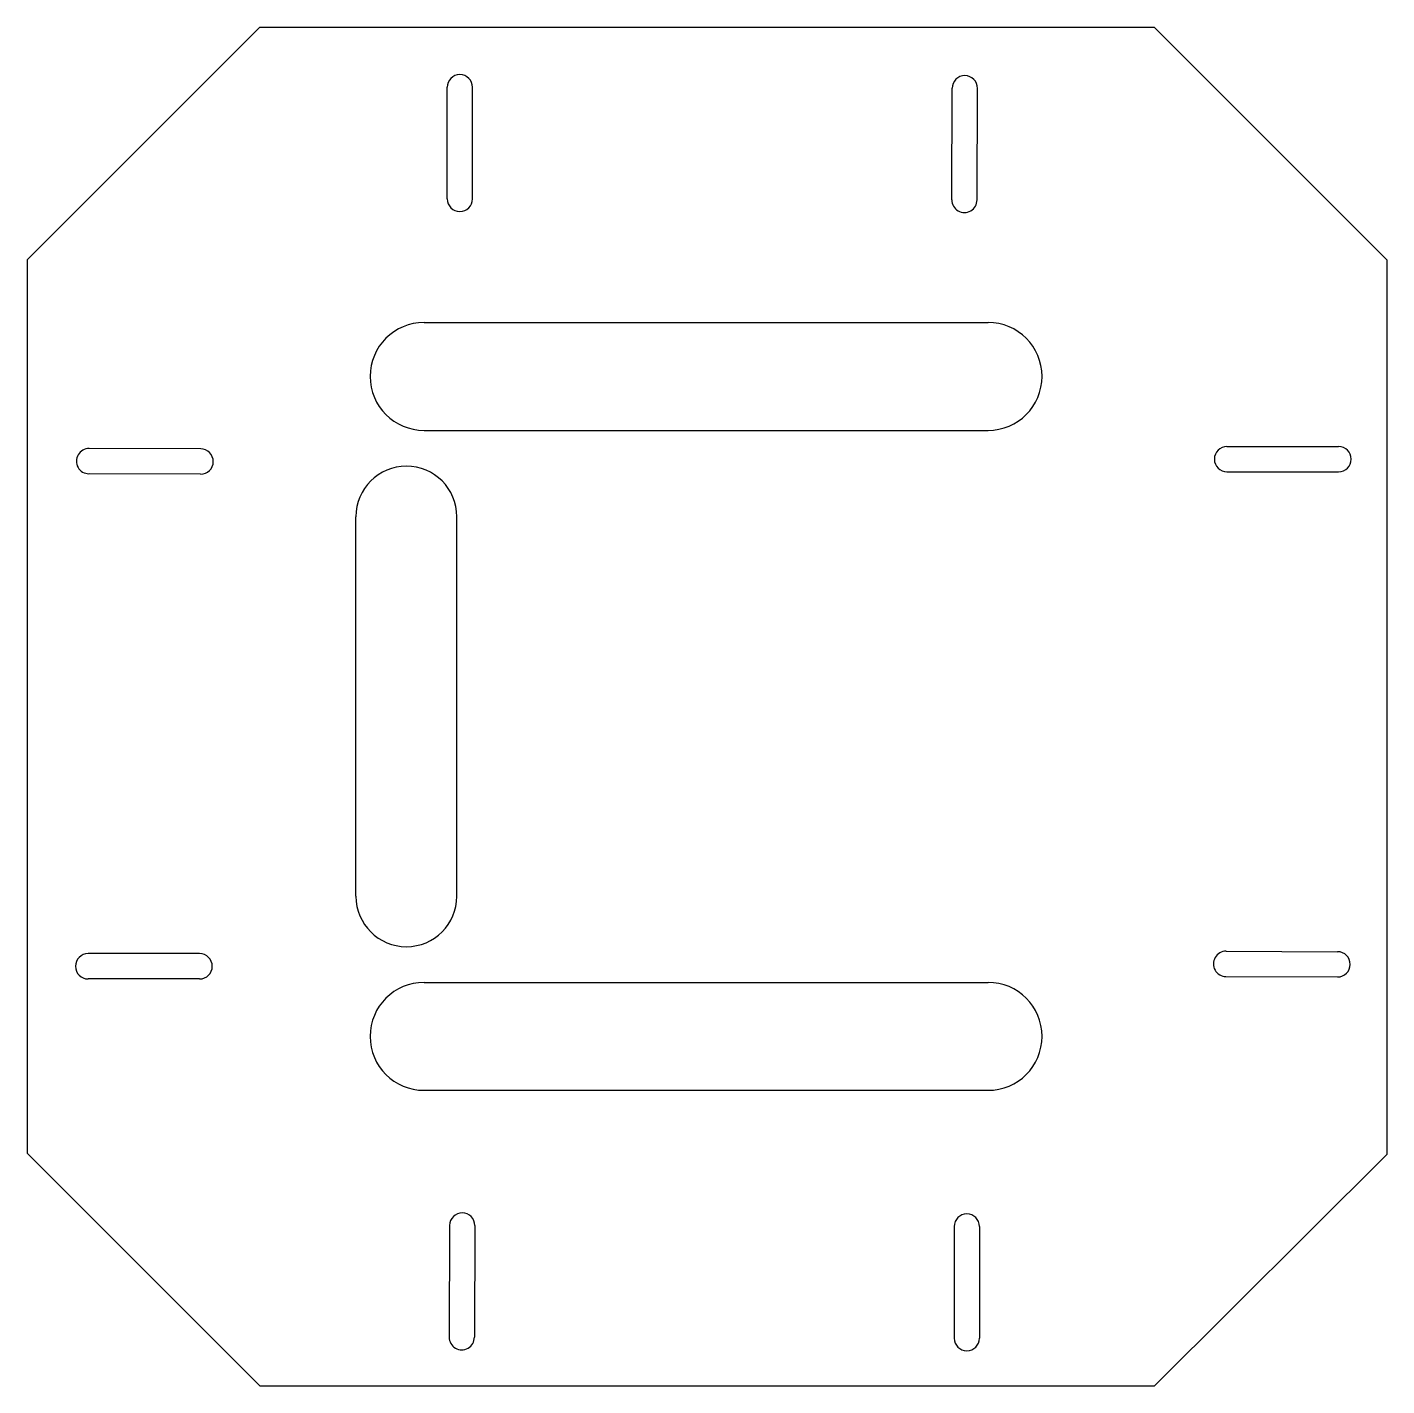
# Model space of a CAD drawing. Header units: millimetres. Extents: x -110 to 105, y -98 to 117.
import ezdxf

# ---------------------------------------------------------------- set-up
doc = ezdxf.new("R2010")
doc.units = ezdxf.units.MM

msp = doc.modelspace()

# ---------------------------------------------------------------- linework, layer by layer
at = {"color": 7, "linetype": 'Continuous', "lineweight": 25}
for p, q in [((-73.6, 117.28), (-110.37, 80.51)), ((-73.6, 117.28), (67.86, 117.28)), ((67.86, 117.28), (104.63, 80.51)), ((-43.95, 90.14), (-43.95, 107.78)), ((-39.95, 90.14), (-39.95, 107.78)), ((35.84, 89.99), (35.91, 107.63)), ((39.84, 89.97), (39.91, 107.62)), ((-110.37, 80.51), (-110.37, -60.7)), ((104.63, 80.51), (104.63, -60.95)), ((-47.61, 70.6), (41.58, 70.6)), ((-47.61, 53.54), (41.58, 53.54)), ((-82.93, 50.61), (-100.58, 50.68)), ((79.36, 50.99), (97.01, 50.99)), ((-82.95, 46.61), (-100.59, 46.68)), ((79.36, 46.99), (97.01, 46.99)), ((-58.39, -20.1), (-58.39, 39.9)), ((-42.42, -20.1), (-42.42, 39.9)), ((-83.1, -29.18), (-100.74, -29.18)), ((79.21, -28.8), (96.86, -28.87)), ((-83.1, -33.18), (-100.74, -33.18)), ((-47.61, -33.73), (41.58, -33.73)), ((79.2, -32.8), (96.84, -32.87)), ((-47.61, -50.79), (41.58, -50.79)), ((-110.37, -60.7), (-73.57, -97.5)), ((67.89, -97.5), (104.63, -60.95)), ((-43.57, -72.16), (-43.65, -89.81)), ((-39.57, -72.18), (-39.65, -89.82)), ((36.22, -72.33), (36.22, -89.97)), ((40.22, -72.33), (40.22, -89.97)), ((-73.57, -97.5), (67.89, -97.5))]:
    msp.add_line(p, q, dxfattribs=at)
for centre, radius, start, end in [((-41.95, 107.78), 2, 0, 180), ((37.91, 107.62), 2, 359.7685, 179.7685), ((-41.95, 90.14), 2, 180, 0), ((37.84, 89.98), 2, 179.7685, 359.7685), ((-47.61, 62.07), 8.53, 90, 270), ((41.58, 62.07), 8.53, 270, 90), ((-100.59, 48.68), 2, 89.7685, 269.7685), ((-82.94, 48.61), 2, 269.7685, 89.7685), ((79.36, 48.99), 2, 90, 270), ((97.01, 48.99), 2, 270, 90), ((-50.4, 39.9), 7.98, 0, 180), ((-50.4, -20.1), 7.98, 180, 0), ((-100.74, -31.18), 2, 90, 270), ((-83.1, -31.18), 2, 270, 90), ((79.21, -30.8), 2, 89.7685, 269.7685), ((96.85, -30.87), 2, 269.7685, 89.7685), ((-47.61, -42.26), 8.53, 90, 270), ((41.58, -42.26), 8.53, 270, 90), ((-41.57, -72.17), 2, 359.7685, 179.7685), ((38.22, -72.33), 2, 0, 180), ((-41.65, -89.81), 2, 179.7685, 359.7685), ((38.22, -89.97), 2, 180, 0)]:
    msp.add_arc(centre, radius, start, end, dxfattribs=at)

doc.saveas('drawing.dxf')
